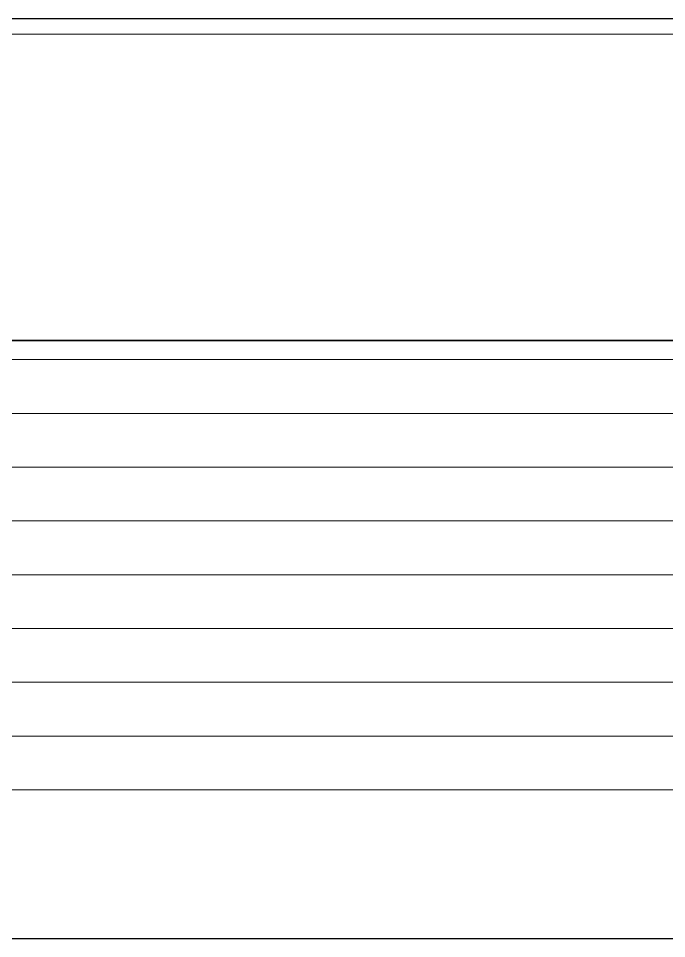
# Model space of a CAD drawing. Extents: x 3002737 to 4077523, y -995787 to -7267.
# Drawn here: x 3464426.7 to 3464673.4, y -901243.2 to -900893.2 of the extents above; entities that cross this region are included whole.
import ezdxf

# ---------------------------------------------------------------- set-up
doc = ezdxf.new("R2010")
doc.units = 0
doc.header["$LTSCALE"] = 1000
doc.header["$MEASUREMENT"] = 0
doc.layers.add('!!电气', color=1, linetype='CONTINUOUS')
doc.layers.add('看线', color=185, linetype='CONTINUOUS')
doc.layers.add('平面-空调预留孔', color=252, linetype='CONTINUOUS', lineweight=15)

# ---------------------------------------------------------------- blocks, each defined once
blk = doc.blocks.new('gdgdgdrgdfsfs')
at = {"layer": '平面-空调预留孔', "color": 252}
for p, q in [((703030.02, 763961.62), (701455.02, 763961.62)), ((703023.86, 763845.19), (701461.18, 763845.19)), ((703023.86, 763844.89), (701461.18, 763844.89)), ((703023.86, 763837.79), (701461.18, 763837.79)), ((703026.17, 763817.33), (701458.87, 763817.33)), ((703026.17, 763796.87), (701458.87, 763796.87)), ((703026.17, 763776.42), (701458.87, 763776.42)), ((703026.17, 763755.96), (701458.87, 763755.96)), ((703026.17, 763735.5), (701458.87, 763735.5)), ((703026.17, 763715.04), (701458.87, 763715.04)), ((703026.17, 763694.59), (701458.87, 763694.59)), ((703026.17, 763674.13), (701458.87, 763674.13))]:
    blk.add_line(p, q, dxfattribs=at)
blk = doc.blocks.new('A$C5F341E43')
at = {"layer": '看线', "color": 252, "ltscale": 0.5}
for points in [[(28750, -250), (33350, -250)], [(31350, -250), (31350, -600), (33350, -600), (33350, -250)]]:
    blk.add_lwpolyline(points, dxfattribs=at)
at = {"layer": '平面-空调预留孔', "color": 252, "xscale": -1}
blk.add_blockref('gdgdgdrgdfsfs', (734592.52, -764217.56), dxfattribs=at)

msp = doc.modelspace()

# ---------------------------------------------------------------- block references
at = {"layer": '!!电气'}
msp.add_blockref('A$C5F341E43', (3431654.26, -900643.17), dxfattribs=at)

doc.saveas('drawing.dxf')
